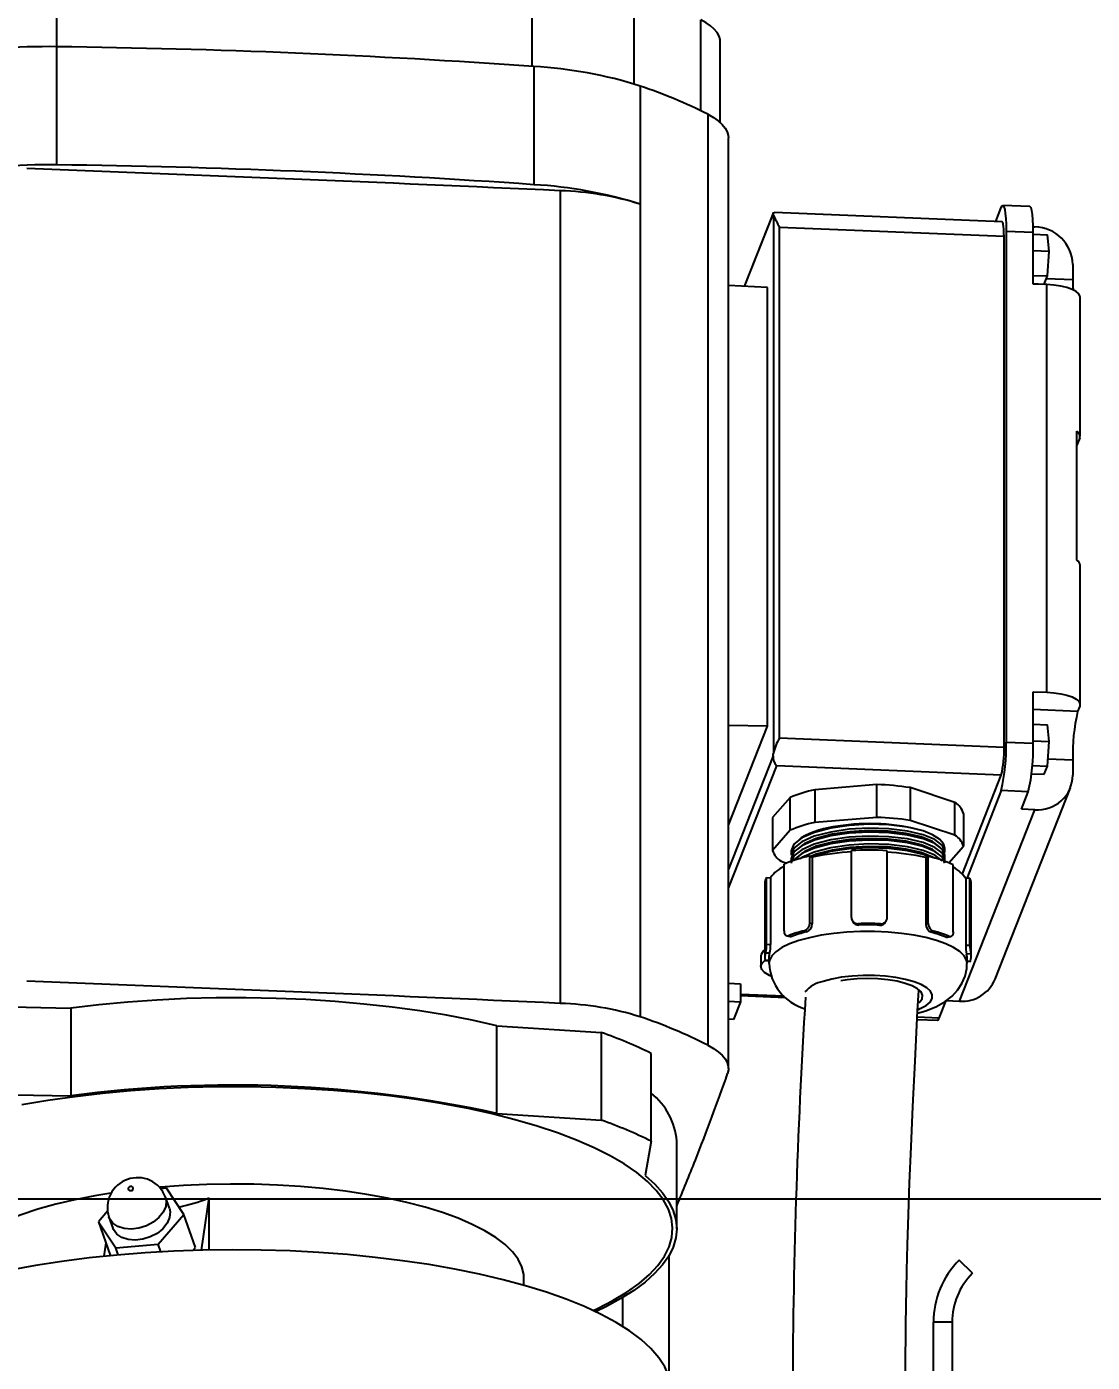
# Model space of a CAD drawing. Header units: feet. Extents: x -17 to 453, y -41 to 31.
# Drawn here: x 50.396 to 50.7664, y -6.4917 to -6.0274 of the extents above; entities that cross this region are included whole.
import ezdxf
from ezdxf import colors
from ezdxf.entities.mleader import LeaderData, LeaderLine
from ezdxf.enums import TextEntityAlignment as Align
from ezdxf.math import Vec2, Vec3

# ---------------------------------------------------------------- set-up
doc = ezdxf.new("R2018")
doc.units = ezdxf.units.FT
doc.header["$MEASUREMENT"] = 0
doc.layers.add('G-ANNO-TEXT', color=1, linetype='Continuous')
doc.styles.add('NEI-A', font='arial.ttf')
doc.styles.get("Standard").update_dxf_attribs({"font": 'arial.ttf'})

# ---------------------------------------------------------------- blocks, each defined once
blk = doc.blocks.new('DETAIL_TITLE')
at = {"style": 'NEI-A', "flags": 8}
blk.add_attdef('#', text='', height=0.2, dxfattribs=at).set_placement((0.5922, -0.5109), align=Align.MIDDLE_CENTER)
at = {"lineweight": 30, "style": '', "flags": 104}
blk.add_attdef('DETAIL_TITLE', text='', height=0.2, dxfattribs=at).set_placement((0.909896588761212, -0.5251383791434918), align=Align.BOTTOM_LEFT)
at = {"style": 'NEI-A'}
for tag, p in [('SCALE:', (0.9386493124493107, -0.7379200523425924)), ('1"_=_', (1.547398728572484, -0.7379200523425924))]:
    blk.add_attdef(tag, text='', height=0.1, dxfattribs=at).set_placement(p, align=Align.BOTTOM_LEFT)

msp = doc.modelspace()

# ---------------------------------------------------------------- linework, layer by layer
for p, q in [((50.76217082323542, -6.263049484218707), (50.76217082323542, -6.21461583800057)), ((50.74587589670482, -6.258582302126372), (50.75057870085773, -6.258777288689371)), ((50.74587589670482, -6.27652071373277), (50.74587589670482, -6.258582302126372)), ((50.76206371733284, -6.263595559295796), (50.76134249618863, -6.265426515638817)), ((50.76134249618863, -6.265426515638817), (50.74587589670482, -6.264785150981156)), ((50.65351716073796, -6.270578582966474), (50.63994863631861, -6.270312891097683)), ((50.63994863631861, -6.305024311585003), (50.65351716073796, -6.270578582966474)), ((50.74587589670482, -6.269907769504387), (50.75085134451887, -6.270114060636265)), ((50.75140657940178, -6.275879968641386), (50.75085134451887, -6.270114060636265)), ((50.73574900400439, -6.277961694074774), (50.65768219286438, -6.27472468597756)), ((50.73647023089863, -6.276130737731753), (50.74587589670482, -6.27652071373277)), ((50.74587589670482, -6.275650618431515), (50.75140657940178, -6.275879968641386)), ((50.75085134451887, -6.284464766633745), (50.75140657940178, -6.275879968641386)), ((50.65547547891947, -6.280854737951314), (50.63994863631861, -6.320271956922292)), ((50.75101739403056, -6.281897266740659), (50.75965961618529, -6.282255593111342)), ((50.75965961618529, -6.282255593111342), (50.75965961618529, -6.287637121337044)), ((50.63994863631861, -6.326919319422879), (50.65672053975528, -6.284341330631678)), ((50.73478740839565, -6.287578341603917), (50.65672053975528, -6.284341330631678)), ((50.74559008546345, -6.2842466634924), (50.75085134451887, -6.284464766633745)), ((50.74974093225344, -6.287283714121328), (50.75085134451887, -6.284464766633745)), ((50.69154928970746, -6.29088080091241), (50.66993322325661, -6.292664112465143)), ((50.69154928970746, -6.302271660563841), (50.69154928970746, -6.29088080091241)), ((50.72126412525193, -6.321909170147388), (50.73478740839565, -6.287578341603917)), ((50.74533671591974, -6.287101104508737), (50.74974093225344, -6.287283714121328)), ((50.66134427517646, -6.295380367202053), (50.65529651482909, -6.30234564195209)), ((50.66134427517646, -6.30677128147882), (50.66134427517646, -6.295380367202053)), ((50.66993322325661, -6.292664112465143), (50.66993322325661, -6.304055028179421)), ((50.70309415829722, -6.291935935216058), (50.70309415829722, -6.303326850930331)), ((50.71866248740086, -6.297117840913009), (50.70309415829722, -6.291935935216058)), ((50.73478740839565, -6.292959815204282), (50.72275942186237, -6.323494612932064)), ((50.73263825230142, -6.358481105032821), (50.75884304221015, -6.291956451341056)), ((50.74419301670149, -6.293349845830633), (50.73478740839565, -6.292959815204282)), ((50.74178890980392, -6.29945299482797), (50.74419301670149, -6.293349845830633)), ((50.71866248740086, -6.308508758064795), (50.71866248740086, -6.297117840913009)), ((50.72028698729849, -6.366172692583087), (50.74649171970687, -6.299648038891322)), ((50.7216183791603, -6.300889231391075), (50.7216183791603, -6.312280145667842)), ((50.74649171970687, -6.299648038891322), (50.74178890980392, -6.29945299482797)), ((50.65529651482909, -6.30234564195209), (50.65529651482909, -6.313736557666369)), ((50.69154928970746, -6.302271660563841), (50.66993322325661, -6.304055028179421)), ((50.71866248740086, -6.308508758064795), (50.70309415829722, -6.303326850930331)), ((50.66134427517646, -6.30677128147882), (50.65529651482909, -6.313736557666369)), ((50.66393367120295, -6.310599923618204), (50.66520575145339, -6.309403098388769)), ((50.66520575145339, -6.309403098388769), (50.66412501511876, -6.310447155249925)), ((50.66822158157804, -6.308047910006971), (50.66744663210646, -6.308388657083052)), ((50.66172351298705, -6.314035481862629), (50.66172351298705, -6.315402199064673)), ((50.66822158157804, -6.310781742600975), (50.66744663210646, -6.311122488239549)), ((50.66822155282786, -6.313515572319963), (50.66744663210646, -6.313856319396045)), ((50.68267839440948, -6.337056948876219), (50.68267839440948, -6.313819526359373)), ((50.69514049708772, -6.337108663253801), (50.69514049708772, -6.313871239299447)), ((50.71519143850269, -6.314035254736249), (50.71519143850269, -6.312971473817415)), ((50.71658313673193, -6.318079286000438), (50.7216183791603, -6.312280145667842)), ((50.65825242958866, -6.317507946706924), (50.66016977302053, -6.318146145970298)), ((50.65932692138527, -6.341748393834925), (50.65932692138527, -6.31851096988057)), ((50.66172351298705, -6.316769313019126), (50.66172351298705, -6.317543438798165)), ((50.66825164851122, -6.338925941700985), (50.66825164851122, -6.315688519184139)), ((50.66825164851122, -6.315688519184139), (50.66906531296866, -6.31607600541999)), ((50.66906531296866, -6.31607600541999), (50.66906531296866, -6.339313429374345)), ((50.70941513155921, -6.315859315349757), (50.7085712046674, -6.316239908731108)), ((50.7085712046674, -6.316239908731108), (50.7085712046674, -6.339477331247954)), ((50.70941513155921, -6.339096739304111), (50.70941513155921, -6.315859315349757)), ((50.71519143850269, -6.316769087330252), (50.71519143850269, -6.315402426191055)), ((50.71811449181206, -6.341992324696131), (50.71811449181206, -6.318754902179284)), ((50.65319910330012, -6.346379702052234), (50.65319910330012, -6.323142279535395)), ((50.65319910330012, -6.323142279535395), (50.65461891920069, -6.323229599567409)), ((50.65461891920069, -6.323229599567409), (50.65461891920069, -6.346467022084253)), ((50.72387520466053, -6.323435550009711), (50.72244897172089, -6.323511059469768)), ((50.72244897172089, -6.323511059469768), (50.72244897172089, -6.346748481986614)), ((50.72387520466053, -6.346672973964063), (50.72387520466053, -6.323435550009711)), ((50.65257132597524, -6.325310535808493), (50.65257132597524, -6.350826142330698)), ((50.72434356801415, -6.350826142330698), (50.72434356801415, -6.325310535808493)), ((50.68290396253381, -6.338013628205006), (50.68313664920151, -6.33847634071169)), ((50.66712238763093, -6.342054156260351), (50.66630680841183, -6.341665820456827)), ((50.66825164851122, -6.338925941700985), (50.66906531296866, -6.339313429374345)), ((50.68506843097133, -6.339235207335257), (50.68530168114246, -6.339698995098489)), ((50.69248935143501, -6.339728836342806), (50.69275905682825, -6.339267084091977)), ((50.69458425019866, -6.338639339829799), (50.69485344383877, -6.33817854783482)), ((50.7085712046674, -6.339477331247954), (50.70941513155921, -6.339096739304111)), ((50.71132295293305, -6.341852611782398), (50.71047704802918, -6.342234053293916)), ((50.65319910330012, -6.346379702052234), (50.65461891920069, -6.346467022084253)), ((50.66021250153087, -6.343465690672952), (50.66138581917958, -6.343739521716328)), ((50.66079916035523, -6.343407590881467), (50.66197495626903, -6.343682042928625)), ((50.71549448259905, -6.343904102094074), (50.71669153639239, -6.343639541544677)), ((50.71605537551643, -6.343968532674134), (50.71725168755523, -6.343704141750772)), ((50.72244897172089, -6.346748481986614), (50.72387520466053, -6.346672973964063)), ((50.65123046380573, -6.350556041622548), (50.65123046380573, -6.354143689731119)), ((50.65273172320251, -6.351925642467156), (50.65401640752974, -6.351857651177903)), ((50.65281743322471, -6.352054785378991), (50.65401640752974, -6.35199131505478)), ((50.65425322272259, -6.349518032360738), (50.65283009480185, -6.349430486639845)), ((50.65401640752974, -6.350826142330698), (50.65401640752974, -6.353104324898551)), ((50.72418317078689, -6.349726584693888), (50.72275360282693, -6.349802260904964)), ((50.7228985094598, -6.353104324898551), (50.7228985094598, -6.350826142330698)), ((50.7228985094598, -6.352148775451646), (50.72408482793772, -6.35222173908369)), ((50.7228985094598, -6.352283626710758), (50.72398077530376, -6.352350204928902)), ((50.72408482793772, -6.35222173908369), (50.72398077530376, -6.352349808176482)), ((50.63994863631861, -6.35994113380338), (50.64408020324113, -6.360112440284604)), ((50.64408020324113, -6.360112440284604), (50.64408020324113, -6.366390909287622)), ((50.65928272661599, -6.364464551238346), (50.64408020324113, -6.363834149022471)), ((50.64408020324113, -6.364251025124886), (50.6598187103816, -6.364903639726091)), ((50.37439029484329, -6.367868799104507), (50.41132569663073, -6.36855616979247)), ((50.41132569663073, -6.36855616979247), (50.41132569663073, -6.399051461904557)), ((50.63994863631861, -6.366219604243911), (50.64408020324113, -6.366390909287622)), ((50.64408020324113, -6.366390909287622), (50.64167610209358, -6.372494059722468)), ((50.71318007624799, -6.372080856454936), (50.71558418314559, -6.365977649957246)), ((50.71558418314559, -6.365977649957246), (50.72028698729849, -6.366172692583087)), ((50.55942210394216, -6.374696847830963), (50.59570319199305, -6.377045338952188)), ((50.55942210394216, -6.4051921974434), (50.55942210394216, -6.374696847830963)), ((50.64167610209358, -6.372494059722468), (50.63994863631861, -6.372422451661182)), ((50.70555811730947, -6.372494342911697), (50.71263010264716, -6.372787557323173)), ((50.71318007624799, -6.372080856454936), (50.70559581453915, -6.371766391351484)), ((50.59570319199305, -6.377045338952188), (50.59570319199305, -6.407540631064272)), ((50.61310561552131, -6.414841341295531), (50.61310561552131, -6.384346049183444)), ((50.37439029484329, -6.398364089779085), (50.41132569663073, -6.399051461904557)), ((50.55942210394216, -6.4051921974434), (50.59570319199305, -6.407540631064272)), ((50.61310561552131, -6.414841341295531), (50.61098695761292, -6.426824790932455)), ((50.62196548225209, -6.445327420413983), (50.62196548225209, -6.414832129739407)), ((50.44460390363585, -6.431221381282194), (50.44258568158939, -6.431399525992584)), ((50.44560121846224, -6.4381115447621), (50.44424179517964, -6.434263180002555)), ((50.45055767966062, -6.440280309913303), (50.44460390363585, -6.431221381282194)), ((50.4593049722055, -6.434574140459654), (50.45660518700645, -6.452758744128536)), ((50.4593049722055, -6.434574140459654), (50.4593049722055, -6.452698551324294)), ((50.42409939370742, -6.439227153621706), (50.42097526742295, -6.442891044319801)), ((50.42097526742295, -6.442891044319801), (50.42692902619759, -6.451949971513404)), ((50.42097526742295, -6.442891044319801), (50.42505361777124, -6.454436140035957)), ((50.42457225933845, -6.441211499336786), (50.42593171137123, -6.445059864096335)), ((50.44172024381649, -6.450644631622819), (50.45055767966062, -6.440280309913303)), ((50.45463601850883, -6.451825461692296), (50.45055767966062, -6.440280309913303)), ((50.42288088653338, -6.454873985078624), (50.42356958547943, -6.450235158690509)), ((50.42692902619759, -6.451949971513404), (50.44172024381649, -6.450644631622819)), ((50.42779537247601, -6.454402512393569), (50.42692902619759, -6.451949971513404)), ((50.44266590607816, -6.453321662495746), (50.44172024381649, -6.450644631622819)), ((50.45377194349426, -6.452838829178971), (50.45463601850883, -6.451825461692296)), ((50.42505361777124, -6.454436140035957), (50.42519091135773, -6.454645087684016)), ((50.61935684085834, -6.497069628165294), (50.61935684085834, -6.4544731587615)), ((50.72474868673242, -6.460770336941009), (50.72016750732053, -6.456189158966625)), ((50.56886548997818, -6.464962727734113), (50.56886548997818, -6.46236894730591)), ((50.60309972655814, -6.469257244899445), (50.60309972655814, -6.479212999307171)), ((50.71769445175288, -6.477800728890088), (50.71121568027947, -6.477800728890088)), ((50.71121568027947, -7.081257387901175), (50.71121568027947, -6.477800728890088)), ((50.71769445175288, -6.477800728890088), (50.71769445175288, -6.888551883923535))]:
    msp.add_line(p, q)
at = {"flags": 128}
for points in [[(50.75057870085773, -6.258777288689371), (50.75311534031279, -6.258965947338817), (50.75548977702959, -6.259311497131661), (50.75761078095231, -6.259800603736656), (50.75939692008475, -6.260414727603345), (50.76077951600854, -6.261130020461431), (50.76170539239966, -6.26191901008103), (50.76213905429184, -6.262751520278291), (50.76206371733284, -6.263595559295796)], [(50.70760921230623, -6.306956717233627), (50.70223723632623, -6.305683537288987), (50.69572563215278, -6.304889121073822), (50.68870220011092, -6.304682602815562), (50.6818930833748, -6.305055678026109), (50.67551598977089, -6.305982064732836), (50.66981478978501, -6.307474874453119), (50.66542851931066, -6.309406150219861), (50.66273179313022, -6.311559768341278), (50.66172794626407, -6.313868752409292), (50.66178356060291, -6.314033220661356)], [(50.71489850296791, -6.31478434342524), (50.71518736747789, -6.314178019481075), (50.71436684322865, -6.312009876771167), (50.71171891759556, -6.309992466917132), (50.70760141525873, -6.308321005045867), (50.70222418374671, -6.307047938664416), (50.69570640978567, -6.306254367704401), (50.68867733120939, -6.306049660707178), (50.68186900797811, -6.306424769992615), (50.67549422588829, -6.30735307864855), (50.66979699342659, -6.308847583191666), (50.66541591523387, -6.310780215966675), (50.66272503683906, -6.312934680780748), (50.66172752076147, -6.315243893412658), (50.66178073158567, -6.315400051426586)], [(50.71489850296791, -6.317518118518896), (50.71518736747789, -6.316911850637572), (50.71436684322865, -6.314743707927663), (50.71171891759556, -6.312726298073628), (50.70760141525873, -6.311054836202361), (50.70222418374671, -6.309781769820912), (50.69570640978567, -6.308988198860897), (50.68867733120939, -6.308783491863673), (50.68186900797811, -6.309158601149113), (50.67549422588829, -6.310086909805047), (50.66979699342659, -6.311581414348163), (50.66541591523387, -6.313513989622818), (50.66272503683906, -6.315668455874402), (50.66172752076147, -6.317977723131644), (50.66178073158567, -6.31813382652024)], [(50.71513135638664, -6.315404628454472), (50.71437300151617, -6.313384395333237), (50.71173117667024, -6.311366193411876), (50.70761876311443, -6.309693488095535), (50.70224548762651, -6.308418781516592), (50.69573032418138, -6.307623290044875), (50.68870220011092, -6.30741643540957), (50.6818930833748, -6.307789509182605), (50.67551598977089, -6.30871583982649), (50.66981478978501, -6.310208649546775), (50.66542851931066, -6.312139925313515), (50.66273179313022, -6.314293598060262), (50.66172794626407, -6.316602527502946), (50.66178356060291, -6.316767051817848)], [(50.71513135638664, -6.318138459610969), (50.71437300151617, -6.316118225052223), (50.71173117667024, -6.31410002600588), (50.70761876311443, -6.312427319252032), (50.70224548762651, -6.311152612673087), (50.69573032418138, -6.310357065138531), (50.68870220011092, -6.310150266566062), (50.6818930833748, -6.310523340339101), (50.67551598977089, -6.311449670982983), (50.66981478978501, -6.312942480703271), (50.66542851931066, -6.314873756470012), (50.66273179313022, -6.317027429216759), (50.66259363128845, -6.317345174715195)], [(50.71346334597389, -6.312689505036959), (50.71343553305444, -6.312615975026459), (50.71088539251711, -6.310675260577209), (50.70691822484623, -6.309067437218678), (50.70173625877391, -6.307843540824306), (50.69545440300026, -6.307082131247741), (50.68867902171969, -6.306888274566626), (50.68211570173116, -6.307252984913708), (50.67596977103566, -6.308150942009719), (50.67047630831546, -6.309595316309901), (50.66625107907229, -6.311462047933391), (50.66365492675464, -6.313542475296373), (50.66364576694883, -6.313563669925509)], [(50.71346334597389, -6.315423280130609), (50.71343553305444, -6.315349750120115), (50.71088539251711, -6.313409091733705), (50.70691822484623, -6.311801268375168), (50.70173625877391, -6.310577315917962), (50.69545440300026, -6.309815962404238), (50.68867902171969, -6.309622105723122), (50.68211570173116, -6.309986816070202), (50.67596977103566, -6.310884773166217), (50.67047630831546, -6.312329091403557), (50.66625107907229, -6.314195879089889), (50.66365492675464, -6.316276306452869), (50.66364576694883, -6.316297501082007)], [(50.70949278578234, -6.310425677431565), (50.70692223837069, -6.309383372893587), (50.70174117505386, -6.308159081184309), (50.69545988278364, -6.307397218792486), (50.68868473150448, -6.307202909296111), (50.68212124476493, -6.307567168265441), (50.67597474481595, -6.308464672546192), (50.67048040809046, -6.309908595468626), (50.66839983841409, -6.310827407941703)], [(50.70949278578234, -6.313159508588063), (50.70692223837069, -6.312117204050082), (50.70174117505386, -6.310892910903293), (50.69545988278364, -6.31013104994898), (50.68868473150448, -6.309936740452608), (50.68212124476493, -6.310300941921589), (50.67597474481595, -6.311198503702689), (50.67048040809046, -6.31264242518761), (50.66839983841409, -6.313561239098201)], [(50.71516018706228, -6.313009227109939), (50.71474228601613, -6.311425141333531), (50.71328525588884, -6.309791829507201), (50.7108770204661, -6.308283647068256), (50.70760909730554, -6.306956661170785)], [(50.71419315767043, -6.317345174715195), (50.71171891759556, -6.315460130667631), (50.70760141525873, -6.313788667358857), (50.70222418374671, -6.312515542039549), (50.69570640978567, -6.311722031454901), (50.68867733120939, -6.311517323020171), (50.68186900797811, -6.311892432305608), (50.67549422588829, -6.31282068346119), (50.66979699342659, -6.314315245504654), (50.66541591523387, -6.316247820779315), (50.66488227173251, -6.316675097257596)], [(50.7110589573246, -6.316275005507443), (50.71088539251711, -6.316142922890199), (50.70691822484623, -6.314535099531666), (50.70173625877391, -6.313311147074453), (50.69545440300026, -6.312549736060381), (50.68867902171969, -6.312355935442108), (50.68211570173116, -6.312720589726348), (50.67596977103566, -6.313618604322707), (50.67047630831546, -6.315062922560047), (50.66864085688255, -6.31587384137576)], [(50.70937731932883, -6.315876384328753), (50.70761876311443, -6.315161150408525), (50.70224548762651, -6.313886443829583), (50.69573032418138, -6.313090896295028), (50.68870220011092, -6.312884097722558), (50.6818930833748, -6.313257115432753), (50.67551598977089, -6.31418350213948), (50.66981478978501, -6.315676310422257), (50.66897499141836, -6.316046052049991)], [(50.70949278578234, -6.315893339744559), (50.70692223837069, -6.314851035206578), (50.70174117505386, -6.313626742059791), (50.69545988278364, -6.312864881105478), (50.68868473150448, -6.3126705716091), (50.68212124476493, -6.313034773078082), (50.67597474481595, -6.313932336296693), (50.67048040809046, -6.315376256344107), (50.66898381197208, -6.316037178308425)], [(50.71042301494997, -6.310729858597361), (50.71003586509117, -6.310559681998022), (50.70964832423, -6.310389281147314)], [(50.71042301494997, -6.313463689753858), (50.71003586509117, -6.313293514592026), (50.70964832423, -6.313123112303812)], [(50.7228985094598, -6.353108111296617), (50.72269267545571, -6.351884498091474), (50.72183620198745, -6.350350486495154), (50.72033011256126, -6.348870111225628), (50.71820362310512, -6.347472138270655), (50.71549816262148, -6.346183811296227), (50.71226640718127, -6.345030167392386), (50.7085712046674, -6.344033697821166), (50.70448455701855, -6.3432137917007), (50.70008593546893, -6.342586327752731), (50.69546095229015, -6.342163631177353), (50.69069965303085, -6.341953892899477), (50.68589478000606, -6.341961127881058), (50.68113969653461, -6.342185334684588), (50.67652709318126, -6.342621992345023), (50.6721466992427, -6.343262679936061), (50.66808378773849, -6.344094963006937), (50.66441741015024, -6.345102622146333)], [(50.66441741015024, -6.345102622146333), (50.66121894166284, -6.346265987921907), (50.65855064365561, -6.347562454070927), (50.65646445619502, -6.34896675637696), (50.65500098027847, -6.350451652611534), (50.65418867282931, -6.351988149660494), (50.65401640752974, -6.353109410804537)], [(50.66197495626903, -6.343682042928625), (50.66147242620725, -6.343754838372151), (50.66139166121517, -6.343719740158308)], [(50.71604808447201, -6.343935298909146), (50.71582059583597, -6.343984358208052), (50.71549448259905, -6.343904102094074)], [(50.65470386446823, -6.357450273252242), (50.65420144940715, -6.357227367394133), (50.65252509569358, -6.356234685658491), (50.65152153632916, -6.355150558240698), (50.65123464983123, -6.354022458867492), (50.65167693102595, -6.352899672526656), (50.65272539816397, -6.351903825396727)], [(50.65281557021336, -6.352024604882605), (50.65278584253225, -6.352041221046345), (50.65273172320251, -6.351925642467156)], [(50.7056691734861, -6.370350502724856), (50.70855255155375, -6.369517822901566), (50.71232394203182, -6.367982964612589), (50.71531527125718, -6.366279061043663), (50.71767031885584, -6.364442225289819), (50.71959633334053, -6.36238355893442), (50.72112074237833, -6.360071916912705), (50.72220458948194, -6.357528777043044), (50.72279610133585, -6.354818854532217), (50.72281995248117, -6.353119980806435)], [(50.70600461327984, -6.369011818381113), (50.70663959539863, -6.368739230782813), (50.70863484605513, -6.367650412773935), (50.71001705097655, -6.366465682743199), (50.7107441544066, -6.365221099160285), (50.71079405896064, -6.3639544771306), (50.71016535013009, -6.36270424126325), (50.7088769627803, -6.361508489852858), (50.70696824440099, -6.360403452432662), (50.70449699434432, -6.359422752332522), (50.7015384460687, -6.358596118671068), (50.69818240937126, -6.357948819977251), (50.69453089562358, -6.35750034886984), (50.69069485175161, -6.357264442182524), (50.68679081946537, -6.35724828027155), (50.68293742198768, -6.357452252701803), (50.67925171278164, -6.3578702586861), (50.67584577153017, -6.358489525959126), (50.67282301836335, -6.359291290719062)], [(50.70617461881564, -6.366745955263321), (50.70650530333042, -6.366449857209277), (50.70731933579009, -6.365306386554916), (50.70745164409621, -6.364133580659329), (50.70689748446986, -6.362973889156139), (50.70567680378258, -6.361869132050153), (50.70383380830371, -6.360859269209831), (50.70143507193886, -6.359980867982973), (50.69856729946629, -6.359265631187725), (50.69533412951748, -6.358739336231151), (50.69185239705421, -6.358421139354965), (50.68824796459337, -6.35832245869123), (50.68465110492868, -6.358446856386651), (50.68119180910213, -6.358789863226502), (50.67904219875513, -6.359130837428962)], [(50.55942210394216, -6.374696847830963), (50.55084979071339, -6.372791060532016), (50.54189994168436, -6.371077606154902), (50.53261350860463, -6.36956445137316), (50.52303297273301, -6.368258432978442), (50.51320220683681, -6.367165601445114), (50.50316619919013, -6.36629087161562), (50.49297089257286, -6.365638315952273), (50.482662891019, -6.365210927348313), (50.47228943681634, -6.365010627752941), (50.46189795625385, -6.365038321359171), (50.45153603662147, -6.365293896041317), (50.44125106395791, -6.365776162979637), (50.43109015980026, -6.366482977411069), (50.42109979018164, -6.367411058940618), (50.41132569663073, -6.36855616979247)], [(50.70147090615719, -6.4966451232039), (50.70150261185037, -6.489236011874684), (50.70155478191822, -6.483369784445843), (50.70160711873709, -6.479088151671512), (50.70164735748227, -6.476297803420673), (50.70167629165854, -6.474471425543046), (50.7017203196768, -6.471900929881707), (50.70182239429872, -6.466633907853661), (50.701981152766, -6.45964398989098), (50.70221485143984, -6.450888959236439), (50.70254401219534, -6.440317045449619), (50.70293404857171, -6.429345380602228), (50.70343134610162, -6.416840891540753), (50.70405072837534, -6.402748698493321), (50.70480620247825, -6.38700810265262), (50.70571048748782, -6.369552525800499), (50.70610159912076, -6.362484726488303)], [(50.71263010264716, -6.372787557323173), (50.71285176074767, -6.372673052563025), (50.71318007624799, -6.372080856454936)], [(50.63272665556703, -6.381455663260605), (50.63469633006773, -6.382579070605223), (50.63636835975494, -6.383752215752876), (50.63773095130684, -6.384966730965091), (50.6387744676647, -6.386214025689522), (50.63949157178384, -6.387485397248144), (50.63987716338313, -6.388771802273363), (50.63992851119598, -6.390064142772248), (50.63964529897045, -6.391353373939683)], [(50.61931533135545, -6.451586899926305), (50.62026683565271, -6.448301511034314), (50.62053988181629, -6.445002894186734), (50.6201332335887, -6.441705691847767), (50.61904867923079, -6.438424710357634), (50.61729111202243, -6.435174530367666), (50.61486835776123, -6.431969679341369), (50.61179123801318, -6.4288245093662), (50.60807348386191, -6.425753041902579), (50.60373171865869, -6.422769005159145), (50.59878531427158, -6.419885740654697), (50.59325639108535, -6.417116076717377), (50.58716962825035, -6.414472391735121), (50.58055221768225, -6.411966555217736), (50.57343369731103, -6.409609641732699), (50.56584584758031, -6.407412336282606), (50.55782261669692, -6.405384357864184), (50.54939976987879, -6.40353475128253), (50.54061497560542, -6.401871764962904), (50.53150744336567, -6.400402918513619), (50.52211786040748, -6.399134712349278), (50.51248815598629, -6.398072797316816), (50.50266132311404, -6.397221918632644), (50.49268129205841, -6.396585921632687), (50.48259260834078, -6.396167574958811), (50.47244031198559, -6.395968858060582), (50.46226978801933, -6.395990504067464), (50.4521264502187, -6.396232570479812), (50.44205559735971, -6.396693871352893), (50.43210217171618, -6.397372368299292), (50.42231068430929, -6.39826507130079), (50.41272482390524, -6.39936796252041), (50.40338743976507, -6.400676127115704), (50.39434019089262, -6.402183688550869)], [(50.56886548997818, -6.46236894730591), (50.56880004307943, -6.461192356449759), (50.56817023599218, -6.458540023414807), (50.56687617335781, -6.455913124222322), (50.56492646872879, -6.453329180666548), (50.56233410568422, -6.450805425602491), (50.55911631132906, -6.448358593069599), (50.55529451029386, -6.44600501460488), (50.55089412923351, -6.443760346116225), (50.54594448182667, -6.441639510382043), (50.54047849277386, -6.439656632363404), (50.53453251379661, -6.437824885390564), (50.52814615113622, -6.436156475350392), (50.52136188030151, -6.434662478247867), (50.51422483906742, -6.433352900581466), (50.50678255147358, -6.432236445029206), (50.49908455407176, -6.431320457260837), (50.49118203942388, -6.430611099876414), (50.4831276088504, -6.430113119529855), (50.47497485842789, -6.429829795178636), (50.46677808573716, -6.429762992709126), (50.45859176661013, -6.429913160624059), (50.45047044587912, -6.43027934010509), (50.44246811637309, -6.430859101762421), (50.44211553572491, -6.430889791136904)], [(50.61098695761292, -6.426824790932455), (50.61431524464128, -6.429795489032118), (50.6170564185925, -6.432828697200137), (50.6191994163992, -6.43591220523712), (50.6207356245089, -6.439033522629463), (50.62165890763422, -6.442180216363917), (50.62196548225209, -6.445339573113026), (50.62165415810529, -6.448498870924274), (50.62072616570128, -6.451645395032701)], [(50.42522435931153, -6.43291392565691), (50.41970174391371, -6.433834039075416), (50.41269486047267, -6.435215620118015), (50.40605837703836, -6.436777890261505), (50.39983645387986, -6.438510505192859), (50.39407051999959, -6.440401880028995), (50.3887989453813, -6.442439409255609), (50.38405678798862, -6.444609586040412), (50.37987562126391, -6.446897941857747), (50.37628326962668, -6.449289217552147), (50.37330363597258, -6.451767587589684), (50.37095655792245, -6.454316493306981), (50.36925764107142, -6.456919032476048), (50.36821820723841, -6.459557801178354), (50.36784516221555, -6.46221527618213), (50.36784404095873, -6.46236894730591)], [(50.4442430716874, -6.434266796774589), (50.44451839486487, -6.435572757668956), (50.44432493493619, -6.43755422117898), (50.44345560438958, -6.439548175202601), (50.4419696055858, -6.441418694661673), (50.43996821964189, -6.443038386092516), (50.43758787763911, -6.444296759696948), (50.43499075356554, -6.445108131327915)], [(50.44560121846224, -6.4381115447621), (50.44587785264768, -6.439421122428506), (50.44568439271899, -6.441402587376034), (50.44481502767218, -6.443396541399661), (50.44332906336861, -6.445267059421223), (50.44132767167467, -6.446886752289574), (50.43894733542191, -6.448145125894001), (50.4363501883482, -6.44895649608746)], [(50.43499075356554, -6.445108131327915), (50.4323538334995, -6.445417227336156), (50.42985685778608, -6.445202912030391), (50.42766994696184, -6.444479878187638), (50.42594218218502, -6.443297295794983), (50.42479126092277, -6.441735817718817), (50.42456725105794, -6.441197256500011)], [(50.4363501883482, -6.44895649608746), (50.4337132912823, -6.449265593533211), (50.43121629256876, -6.449051276789936), (50.42902940474464, -6.448328242947186), (50.42730162271772, -6.447145660554531), (50.42615071295555, -6.445584182478367), (50.42593171137123, -6.445059864096335)], [(50.48758761202399, -6.45300798802211), (50.47749301727035, -6.452700247584628), (50.46735762026812, -6.452611965859257), (50.45722666229291, -6.452743484973064), (50.44714540762056, -6.453094234235083), (50.4371588905254, -6.453662691323542), (50.4273116967791, -6.454446314722949), (50.41764781414969, -6.455441537974073), (50.40821038514998, -6.456643959425103), (50.39904158628695, -6.458048261731134), (50.39018236931014, -6.459648059478274), (50.38167227146042, -6.461436288748471), (50.37354932346948, -6.46340492105532), (50.3658497908083, -6.465545258033314), (50.35860809318658, -6.467847574935709), (50.35185653430116, -6.470301754575861), (50.34562528458584, -6.472896720948793), (50.33994217996023, -6.475620943796748), (50.33483258382882, -6.478462214357844), (50.3303193468309, -6.481407876804967), (50.32642261133913, -6.484444756370356), (50.32315977120953, -6.487559293033886), (50.32054540278088, -6.490737637836185), (50.31859119012441, -6.493965493315136)], [(50.61999507174691, -6.500296353762364), (50.61994774320856, -6.499865404449201), (50.61920405092743, -6.496584704710786), (50.61778663279149, -6.493327460802776), (50.61570179658916, -6.490108197313672), (50.61295889187737, -6.486941323831269), (50.60957016048076, -6.483840973941676), (50.60555071349135, -6.480820936228898), (50.60091850251853, -6.477894775025586), (50.59569426218863, -6.475075544348774), (50.58990128014357, -6.472375795087432), (50.58356542004088, -6.469807616690215), (50.57671501805322, -6.467382487664556), (50.56938064711688, -6.465111199388714), (50.56159510543168, -6.463003927987176), (50.55339307145891, -6.461070107829929), (50.5448112706723, -6.459318333781843), (50.53588798680514, -6.457756402890423), (50.52666309635038, -6.456391380511208), (50.51717776380882, -6.455229314243551), (50.5074743956888, -6.454275347493791), (50.49759632425437, -6.453533831600931), (50.48758761202399, -6.45300798802211)], [(50.59287732577582, -6.473714649057206), (50.5943885844835, -6.473003708975643), (50.59980481273311, -6.470210704208617), (50.60463396240583, -6.467306526826748), (50.6088544478701, -6.464304236597105), (50.61244743201118, -6.461217167850931), (50.61539688373141, -6.458059169547596), (50.61768959520028, -6.454844255959996), (50.61931533135545, -6.451586899926305)], [(50.62072616570128, -6.451645395032701), (50.61918525406291, -6.454766488173677), (50.617037627478, -6.457849656958595), (50.61429189949902, -6.460882410873841), (50.61095914469346, -6.463852601532913), (50.60705273764277, -6.466748300488129), (50.60258843919301, -6.469557807855695), (50.59758413770314, -6.472269879442118), (50.59373715726453, -6.474119769212997)]]:
    msp.add_lwpolyline(points, dxfattribs=at)
for centre, radius, start, end in [((50.75986292017398, -6.214880355424702), 0.002323013928744635, 6.538337327775634, 59.28470168440059), ((50.82477307040401, -6.280268148127382), 0.06514377906186689, 166.8307201334353, 181.7482841334596), ((50.67452069320682, -6.284558138577632), 0.01949953345585567, 149.7156489030604, 166.4909480808066), ((50.67136033595161, -6.278118751969187), 0.06514023951917304, 346.8305054798641, 1.748879763384718), ((50.68076661701154, -6.278508624469575), 0.06513961702084668, 346.8302349638583, 1.748807421453237), ((50.65969316986671, -6.281314203125708), 0.0042426448548731, 173.7828547092896, 225.5204394081233), ((50.61010365448117, -6.275887160497705), 0.04564295569949972, 353.7518041014041, 354.8262566872382), ((50.69854291931775, -6.279097750058961), 0.03722342166948789, 346.8306823375987, 1.74893154489919), ((50.68899366938676, -6.382530788998556), 0.0916856122518394, 81.15326864925986, 88.4027431368729), ((50.74739223844347, -6.287411681150997), 0.01226944949426624, 265.7909773367347, 358.9471828858707), ((50.67851472504138, -6.334736822677813), 0.04293896897499215, 101.528388453732, 113.5707027267125), ((50.71525686815133, -6.302831115972451), 0.006651296619619653, 16.97508684533541, 59.20127993549752), ((50.67851472504138, -6.34612773695458), 0.04293896897499215, 101.528388453732, 113.5707027267125), ((50.68139247957476, -6.338429518176413), 0.03323466786699883, 95.93651769431582, 119.1464400244257), ((50.68196609156961, -6.337601288880233), 0.03247683786820367, 97.09426076257182, 114.6907807609534), ((50.68919949764081, -6.373252713594743), 0.06880465060629683, 74.48068000108424, 99.40572351079985), ((50.68899282988163, -6.393925919488511), 0.09168990659623641, 81.15315891673463, 88.40229665355763), ((50.71525686815133, -6.314222030249223), 0.00665129661960948, 16.97508684533541, 59.20127993549752), ((50.66165820408914, -6.311794504896461), 0.006651519810333979, 196.9760147667064, 239.2008841030183), ((50.68700458276778, -6.400212688667098), 0.08602789734477757, 92.72736027936341, 102.0361388484629), ((50.68845499460476, -6.423360702451699), 0.1096933832380001, 86.50581639542405, 93.01866590699055), ((50.69022083611354, -6.397859522767392), 0.08365702437131677, 77.32899873745185, 86.81326201303372), ((50.66369254348383, -6.329442436233046), 0.01099681852368646, 113.3901128109554, 145.6000207793939), ((50.67770652886725, -6.361106730592549), 0.0463919019038749, 101.7595263387525, 113.339670745914), ((50.70007279663888, -6.358442763799216), 0.04359620706177567, 65.55393695500373, 77.6259783620819), ((50.65679920023454, -6.325359619545045), 0.004228152684634417, 148.3706030740661, 179.3348449086318), ((50.71347172377493, -6.329173980034914), 0.01061412355618843, 32.24406492557084, 64.06097998283343), ((50.72020645805785, -6.325347978599121), 0.004137274688869934, 0.518566406631519, 27.53197540167077), ((50.6849237600899, -6.336993613677835), 0.002246258318482772, 181.6157279413673, 273.6926068233296), ((50.69294040718317, -6.337074211918894), 0.002200358692977256, 265.2723462074069, 359.1028861392346), ((50.66052269292078, -6.342170133029468), 0.00126796474904408, 160.5725966746292, 282.5938579209981), ((50.67759630069566, -6.386943030943653), 0.04666345892786076, 104.000732889556, 111.0979520954239), ((50.67803879464165, -6.385524278799581), 0.04481985621151055, 104.096852788901, 111.0025106049521), ((50.66538034551714, -6.338948004585408), 0.002871384090850792, 288.8234117991315, 0.4402552201117597), ((50.66623785399172, -6.33936806764474), 0.002827979827529753, 288.2268020741588, 1.107051408223235), ((50.68509453613039, -6.33759234613825), 0.002116807812009059, 204.3020294868601, 275.6157900899082), ((50.68845706461737, -6.449432841927209), 0.1102497233731138, 87.76372458600406, 91.76131872843132), ((50.68845639186327, -6.445483056612234), 0.105831090752666, 87.81606868631074, 91.70817748376024), ((50.69268311611556, -6.337609711244049), 0.002127964188651421, 264.7757293100083, 331.5966763795385), ((50.71147400635338, -6.339507652620194), 0.00290296178914439, 179.4015442178753, 249.9140858637489), ((50.71226101939844, -6.339164908844447), 0.002846702278657418, 178.627805756818, 250.7599348856205), ((50.69970810641692, -6.382960037738853), 0.04212571720156115, 67.99147168766598, 75.18859164340482), ((50.70018304781061, -6.384279010962501), 0.04386452737887108, 67.89211646392238, 75.28793663100164), ((50.71685445213498, -6.342342053326933), 0.001307675451775091, 262.8434440651099, 15.51216073445377), ((50.64165397020874, -6.346530976848912), 0.01154611990737212, 345.4559533732389, 0.7506933115368061), ((50.6437723406154, -6.346714354091178), 0.01084939326665651, 345.0237891093661, 1.306275206786468), ((50.73688135840352, -6.346850852735331), 0.01443274865798594, 179.5935982550122, 191.7998698206104), ((50.73705648722053, -6.346885932261559), 0.01318300985312357, 179.0744018727931, 192.4435828454948), ((50.65386862587934, -6.35073360989192), 0.002644125107003383, 119.3821992283045, 176.1493417433452), ((50.65646430669413, -6.350823278813252), 0.003891961313476134, 159.0309258172287, 196.4537309561705), ((50.65781725543727, -6.350838729157386), 0.003800866249468638, 159.6672067633056, 179.8102504346622), ((50.71916277494898, -6.350832674370494), 0.00373574120455503, 0.1001933231361674, 16.01120967743875), ((50.72045045504446, -6.350828982848006), 0.003892095578356872, 339.0322518030558, 16.45370069837858), ((50.6712679443887, -6.352242538397915), 0.01721457368974416, 182.932981905828, 253.9525209676528), ((49.6502953866284, -26.58379275214897), 20.23827702526577, 87.3628464682873, 87.88842048652242), ((50.67503280282696, -6.37022604177905), 0.01115580158866512, 101.4249275850846, 139.4814703501536), ((50.72113622147266, -6.353773689351804), 0.01242805224518619, 266.0817922305777, 337.7422779350505), ((52.98459685962754, -6.508910916811068), 2.322350089749792, 176.4416213746552, 179.9260620076393), ((50.57842798223987, -6.470244783228752), 0.1033404893446899, 72.64112331089926, 88.31096036463074), ((50.55388582646113, -6.536495204812194), 0.1739342847316188, 63.04571751721257, 71.43599150928858), ((50.54457463373055, -6.523309628413536), 0.1549431248475693, 63.74942675070182, 70.73227081831998), ((49.84718210620606, -6.113617263268507), 0.8397233201233215, 338.4931801968776, 340.6858680472208), ((50.46781846257591, -6.825507181621681), 0.4301812560741204, 77.70518568433539, 97.5460594952113), ((50.59811818945698, -6.416804818695969), 0.02392875092204436, 4.728837258660618, 51.21972137293317), ((50.54456643993061, -6.553824454832137), 0.1549642685542875, 63.74990367393873, 70.73179395407927), ((49.82216682029468, -6.103820960207278), 0.8665883345229198, 337.3579647006426, 338.4969276101183), ((50.4342582853528, -6.437864931509553), 0.01021514825413978, 108.4308883713021, 198.8903141684559), ((50.43460567371934, -6.437739691434), 0.0102128368281125, 19.78094543664098, 110.5024200325337), ((50.4319553618217, -6.431338092618285), 0.0006975400463656868, 79.02057823667037, 290.0353939925831), ((50.43232719358718, -6.431308643813862), 0.0006975400463656868, 259.0205782366671, 110.0353939925835), ((50.74177907149396, -6.47780075189023), 0.03056341271713347, 134.9999999245409, 180), ((50.74177907149396, -6.47780075189023), 0.0240846435911219, 134.9999999245409, 180)]:
    msp.add_arc(centre, radius, start, end)
msp.add_ellipse((50.46835476259344, -6.261099834215013), major_axis=(0.04258155628517416, 0.1765408526033171), ratio=0.5157170527, start_param=3.384198367091453, end_param=3.488905608448497)

# ---------------------------------------------------------------- block references
at = {"layer": 'G-ANNO-TEXT'}
ref = msp.add_blockref('DETAIL_TITLE', (45.86471751914697, 2.973758176186102), dxfattribs=at)
lines = msp.add_mtext('{\\LMOTOR SUPPORT POST/END OF TRACKER GROUNDING (ABOVE GROUND)}', dxfattribs={"layer": '0', "insert": (46.77461410790819, 2.748619797042611), "char_height": 7.652886766712142, "attachment_point": 1})
ref.add_attrib('DETAIL_TITLE', '', (46.77461410790819, 2.748619797042611)).embed_mtext(lines)

# ---------------------------------------------------------------- next in the draw order: leaders
ml = msp.add_multileader_mtext('Standard', dxfattribs=at)
ml.set_content('MOTOR PIERS TO BE BONDED TO GEAR RACK', color=256, style='NEI-A')
ml.set_leader_properties()
ml.build(insert=Vec2(0, 0))
ml.multileader.update_dxf_attribs({"dogleg_length": 0.2077561439778138, "arrow_head_size": 0.1731301199815115})
ctx = ml.context
ctx.base_point, ctx.char_height, ctx.arrow_head_size, ctx.landing_gap_size, ctx.plane_origin = Vec3(51.29004620138861, -5.911923734896476), 0.1, 0.1731301199815115, 0.06925204799260462, Vec3(49.42105352023972, -4.232856408061336)
ctx.text_align_type = 2
notes = []
notes.append((ctx, [(1, (1, 1, 0), (51.0822900574108, -5.911923734896476), (1, 0), 0.2077561439778138, [(0, [(50.2776898710671, -5.541865132738257)], 0, [])])]))
ctx.mtext.insert, ctx.mtext.width, ctx.mtext.alignment, ctx.mtext.line_spacing_style, ctx.mtext.flow_direction = Vec3(53.04094899972228, -5.86107107459634), 1.692882673942701, 3, 2, 5
ctx.mtext.has_bg_fill, ctx.mtext.bg_color, ctx.mtext.bg_scale_factor, ctx.mtext.bg_transparency, ctx.mtext.use_window_bg_color = 1, -1073741824, 1.5, 0, 1
for ctx, leaders in notes:
    for number, flags, end, landing, length, lines in leaders:
        leader = LeaderData()
        leader.index, (leader.has_last_leader_line, leader.has_dogleg_vector, leader.attachment_direction) = number, flags
        leader.last_leader_point, leader.dogleg_vector, leader.dogleg_length = Vec3(end), Vec3(landing), length
        for number, points, colour, breaks in lines:
            line = LeaderLine()
            line.index, line.vertices, line.color, line.breaks = number, Vec3.list(points), colors.encode_raw_color(colour), breaks
            leader.lines.append(line)
        ctx.leaders.append(leader)

# ---------------------------------------------------------------- next in the draw order: linework, layer by layer
for p, q in [((50.40640298238795, -6.034348470555143), (50.40640298238795, -6.001906699583687)), ((50.57168621566409, -6.041180815995279), (50.57168621566409, -6.008759956463733)), ((50.60719315924832, -6.047320929092834), (50.60719315924832, -6.015270488255647)), ((50.63031531512537, -6.056627970298123), (50.63031531512537, -6.024970669418732)), ((50.40651352681147, -6.075428901534625), (50.40651352681147, -6.034349827563412)), ((50.63710399623698, -6.060759094467947), (50.63710399623698, -6.032641515155126)), ((50.57229409786776, -6.041223882320171), (50.57229409786776, -6.082302844165701)), ((50.60926021634234, -6.048001856866541), (50.60926021634234, -6.371610966467024)), ((50.63272665556703, -6.05784649759728), (50.63272665556703, -6.381455663260605)), ((50.63994863631861, -6.389616180542932), (50.63994863631861, -6.066007016317119)), ((50.58147394254807, -6.084419102871994), (50.58147394254807, -6.366949194564105)), ((50.73510165356026, -6.095233364822876), (50.65589989475531, -6.091949332939155)), ((50.73286319942197, -6.095140563569965), (50.73478740839565, -6.090255714745398)), ((50.74474299030232, -6.089938988440666), (50.73533733024617, -6.089549013877157)), ((50.65547858393838, -6.092172578049327), (50.64543355448673, -6.117673376793816)), ((50.6455573872412, -6.11767993327126), (50.65547547891947, -6.092501287427067)), ((50.65556064843838, -6.092920536856438), (50.65556064843838, -6.280003067199809)), ((50.65768219286438, -6.27472468597756), (50.65768219286438, -6.097134291904711)), ((50.73574900400439, -6.100371302876946), (50.65768219286438, -6.097134291904711)), ((50.73574900400439, -6.277961694074774), (50.73574900400439, -6.100371302876946)), ((50.73647023089863, -6.098540346533925), (50.73647023089863, -6.276130737731753)), ((50.74587589670482, -6.098930319659923), (50.73647023089863, -6.098540346533925)), ((50.74585283906434, -6.096917374708093), (50.74649171970687, -6.096943824869244)), ((50.74587589670482, -6.116868787329167), (50.74587589670482, -6.098930319659923)), ((50.74587589670482, -6.099492786649384), (50.75085134451887, -6.099699077781258)), ((50.75140657940178, -6.105464929723537), (50.75085134451887, -6.099699077781258)), ((50.74587589670482, -6.105235579513668), (50.75140657940178, -6.105464929723537)), ((50.75085134451887, -6.114049783778738), (50.75140657940178, -6.105464929723537)), ((50.75965961618529, -6.110046727264196), (50.75965961618529, -6.115428256927405)), ((50.74587589670482, -6.113843492646863), (50.75085134451887, -6.114049783778738)), ((50.74974093225344, -6.116868673765973), (50.75085134451887, -6.114049783778738)), ((50.75965961618529, -6.115428256927405), (50.75045865737633, -6.115046759353042)), ((50.65351716073796, -6.118102008842852), (50.63994863631861, -6.117382422146106)), ((50.65351716073796, -6.270578582966474), (50.65351716073796, -6.118102008842852)), ((50.74587589670482, -6.116708502227592), (50.74974093225344, -6.116868673765973)), ((50.75057870085773, -6.117063773892168), (50.74587589670482, -6.116868787329167)), ((50.75057870085773, -6.258777288689371), (50.75057870085773, -6.117063773892168)), ((50.76217082323542, -6.169769726327813), (50.76217082323542, -6.121335967983994)), ((50.76104944565316, -6.212883223069214), (50.76104944565316, -6.168037224959647)), ((50.76206371733284, -6.170315690716729), (50.76104944565316, -6.172890763405951))]:
    msp.add_line(p, q)
at = {"flags": 128}
for points in [[(50.63710399623698, -6.032641515155126), (50.63703679557754, -6.031847888132271), (50.63667434786924, -6.030638629889586), (50.63600028276234, -6.02944361448368), (50.63501935553582, -6.028271093214821), (50.6337385467322, -6.027129429508973), (50.63216681490606, -6.026026763978232), (50.63031531512537, -6.024970669418732)], [(50.63272665556703, -6.05784649759728), (50.63469633006773, -6.058969962442252), (50.63636835975494, -6.060143050089556), (50.63773095130684, -6.061357621364612), (50.6387744676647, -6.062604972151883), (50.63949157178384, -6.063876287647666), (50.63987716338313, -6.065162636610044), (50.63994863631861, -6.066007016317119)], [(50.73478740839565, -6.090255714745398), (50.73511571814596, -6.089663518637304), (50.73543137781917, -6.089576595357707), (50.73572232959187, -6.089998333114741), (50.73597733789556, -6.090912567122421), (50.73618662192068, -6.092284144541575), (50.73634216036834, -6.09406027861308), (50.73643790420167, -6.096172694858458), (50.73647023089863, -6.098540346533925)], [(50.74587589670482, -6.098930319659923), (50.74584356425782, -6.096562669421969), (50.74574776867416, -6.094450253176584), (50.74559229347689, -6.092674119105078), (50.74538300370175, -6.091302540248419), (50.74512798964803, -6.090388419803931), (50.74483703787532, -6.089966569921213), (50.74474299030232, -6.089938988440666)], [(50.65547547891947, -6.092501287427067), (50.65552701648347, -6.092082148685863), (50.65589681848656, -6.092012971451886)], [(50.73574900400439, -6.100371302876946), (50.73573052339179, -6.099018375696426), (50.73567581755849, -6.097811263654316), (50.73558696801715, -6.096796314908007), (50.73546737303849, -6.096012635445762), (50.73532162115047, -6.095490182950096), (50.73515539913771, -6.095249190356794), (50.73510165356026, -6.095233364822876)], [(50.76217082323542, -6.121335967983994), (50.76213905429184, -6.121038005481086), (50.76170539239966, -6.120205495283829), (50.76077951600854, -6.119416504226718), (50.75939692008475, -6.118701100680456), (50.75761078095231, -6.118087087501939), (50.75548977702959, -6.117597868771261), (50.75311534031279, -6.117252431104106), (50.75057870085773, -6.117063773892168)], [(50.75965961618529, -6.115428256927405), (50.7596920003826, -6.117795908602867), (50.75973020361537, -6.118847255070937)]]:
    msp.add_lwpolyline(points, dxfattribs=at)
for centre, radius, start, end in [((50.40293050173106, -6.232175201547532), 0.1978578208689981, 88.96236646966477, 100.9103151347633), ((50.37121319348606, -8.88817238450916), 2.85404087283954, 85.9598896019673, 89.29131629314293), ((50.56393204041999, -6.191022348876805), 0.1500316771984204, 72.41477767471362, 86.80494873665192), ((50.55387802941361, -6.212905570580373), 0.1739552291504545, 63.04634466994385, 71.43559928480408), ((50.40292890897137, -6.273235858156536), 0.1978394337066562, 88.96180929109309, 100.9108724787505), ((49.65035104121749, -26.29977185606129), 20.23678523795892, 87.36280971878726, 87.88842240816986), ((50.37122189328907, -8.929088427737069), 2.853877745273391, 85.95983332388349, 89.29145055924567), ((50.56393014290845, -6.232111642097784), 0.150042099856029, 72.41528012489053, 86.80444614980905), ((50.57842838474231, -6.187713508466937), 0.1033392926156275, 72.64114791735734, 88.31116237052994), ((50.64989169464897, -6.093853934293378), 0.005745282098614097, 9.349895368842088, 13.61733259559854), ((50.7452752767954, -6.050391919303545), 0.09928442471290327, 205.3629784057838, 208.0857578334442), ((50.74614613685132, -6.11045918158967), 0.0135197737868153, 1.748222158251338, 88.53528419807509), ((50.76016330200413, -6.169796685367064), 0.001970013851108536, 344.7249605148354, 63.26804303714501)]:
    msp.add_arc(centre, radius, start, end)

doc.saveas('drawing.dxf')
